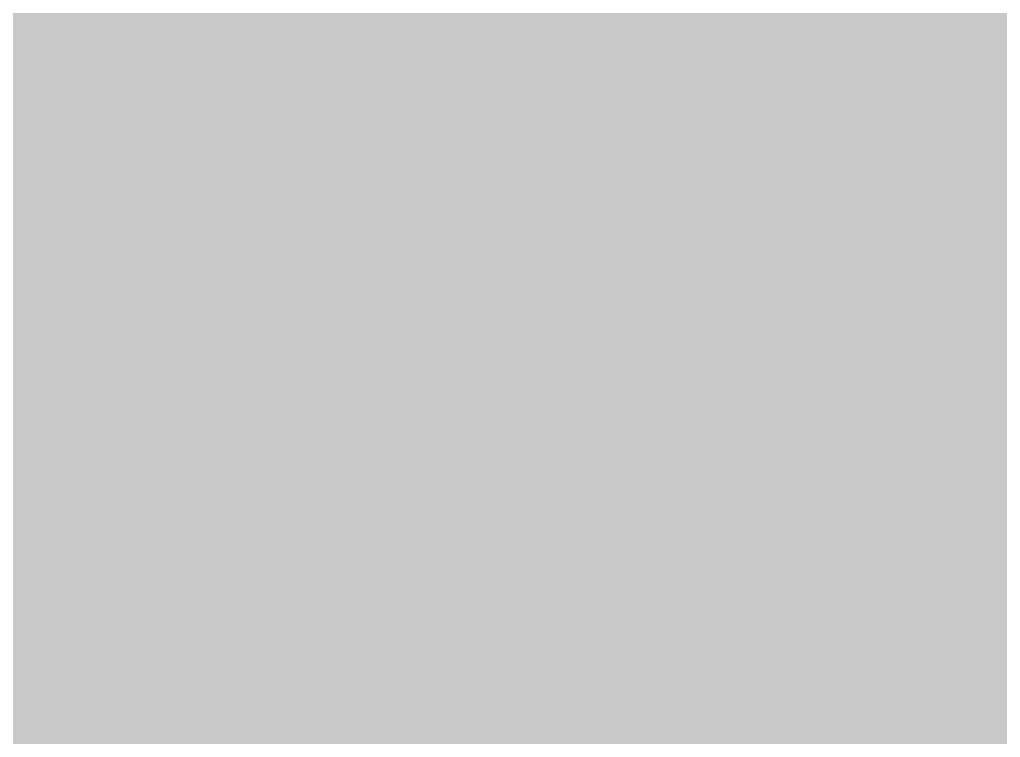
# Model space of a CAD drawing. Header units: inches. Extents: x -2 to 289, y -4 to 187.
# Drawn here: x 35.5288 to 35.7326, y 13.8868 to 14.036 of the extents above; entities that cross this region are included whole.
import ezdxf

# ---------------------------------------------------------------- set-up
doc = ezdxf.new("R2010")
doc.units = ezdxf.units.IN
for name, color, linetype in [('Bottom Layer', 5, 'Continuous'), ('Bottom Solder', 6, 'Continuous'), ('Layer 1', 16, 'Continuous'), ('Layer 2', 76, 'Continuous'), ('Multi-Layer', 9, 'Continuous'), ('Top Layer', 1, 'Continuous'), ('Top Solder', 216, 'Continuous')]:
    doc.layers.add(name, color=color, linetype=linetype)

# ---------------------------------------------------------------- blocks, each defined once
blk = doc.blocks.new('471KD10J_47')
at = {"layer": 'Bottom Layer'}
h = blk.add_hatch(color=5, dxfattribs=at)
edge = h.paths.add_edge_path()
edge.add_arc((-3.74904, 1.1), 1, 0, 360)
at = {"layer": 'Bottom Solder'}
h = blk.add_hatch(color=6, dxfattribs=at)
edge = h.paths.add_edge_path()
edge.add_arc((-3.74904, 1.1), 1.0508, 0, 360)
at = {"layer": 'Layer 1'}
h = blk.add_hatch(color=16, dxfattribs=at)
edge = h.paths.add_edge_path()
edge.add_arc((-3.74904, 1.1), 1, 0, 360)
at = {"layer": 'Layer 2'}
h = blk.add_hatch(color=76, dxfattribs=at)
edge = h.paths.add_edge_path()
edge.add_arc((-3.74904, 1.1), 1, 0, 360)
at = {"layer": 'Multi-Layer'}
h = blk.add_hatch(color=9, dxfattribs=at)
edge = h.paths.add_edge_path()
edge.add_arc((-3.74904, 1.1), 1, 0, 360)
at = {"layer": 'Top Layer'}
h = blk.add_hatch(color=1, dxfattribs=at)
edge = h.paths.add_edge_path()
edge.add_arc((-3.74904, 1.1), 1, 0, 360)
at = {"layer": 'Top Solder'}
h = blk.add_hatch(color=216, dxfattribs=at)
edge = h.paths.add_edge_path()
edge.add_arc((-3.74904, 1.1), 1.0508, 0, 360)

msp = doc.modelspace()

# ---------------------------------------------------------------- hatches: boundary and pattern name
at = {"layer": 'Top Layer'}
msp.add_hatch(color=1, dxfattribs=at).paths.add_polyline_path([(32.512, 12.5476), (41.148, 12.5476), (41.148, 17.1958), (32.512, 17.1958)])

# ---------------------------------------------------------------- block references
at = {"rotation": 270}
msp.add_blockref('471KD10J_47', (35.54502, 11.14044), dxfattribs=at)

doc.saveas('drawing.dxf')
